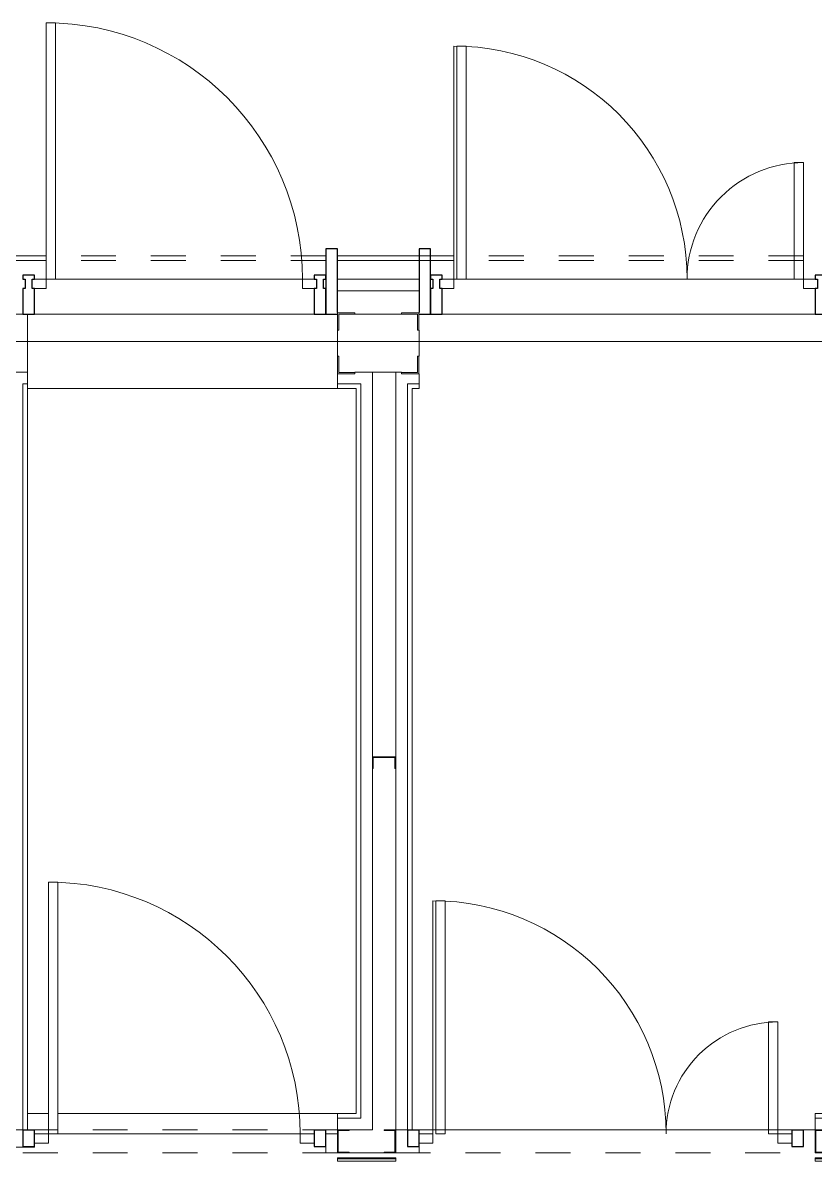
# Model space of a CAD drawing. Header units: millimetres. Extents: x 5993 to 95364, y 94667 to 143522.
# Drawn here: x 49092.6 to 49369.3, y 120776.6 to 121174.2 of the extents above; entities that cross this region are included whole.
import ezdxf

# ---------------------------------------------------------------- set-up
doc = ezdxf.new("R2010")
doc.units = ezdxf.units.MM
doc.linetypes.add('50_200_ШТРИХ_1Т_ш5_п1_п1_', pattern=[1400, 1000, -200, 0, -200])
doc.linetypes.add('Штрих короткий', pattern=[300, 150, -150])
for name, color, linetype, lineweight in [('0-2', 7, 'Continuous', 9), ('S-GRID-____-OTLN-1', 7, '50_200_ШТРИХ_1Т_ш5_п1_п1_', 9), ('Двери', 7, 'Continuous', 9), ('Импосты витража-1', 7, 'Continuous', 25), ('Обобщенные модели', 7, 'Continuous', 9), ('Общие ребра', 7, 'Continuous', 9), ('Панель', 7, 'Continuous', 13), ('Панель-1', 7, 'Continuous', 9), ('Перекрытия', 7, 'Continuous', 9), ('Перемычка-1', 7, 'Штрих короткий', 9), ('Стены', 7, 'Continuous', 9), ('Стены-1', 7, 'Continuous', 13), ('Элементы узлов', 7, 'Continuous', 9)]:
    doc.layers.add(name, color=color, linetype=linetype, lineweight=lineweight)

# ---------------------------------------------------------------- blocks, each defined once
blk = doc.blocks.new('Дверь_Витражная_СКБ_2Ст2 - ДВН_ДАО_Загрузка пищеблока-27193665-АИ2_01_План напольных покрытий и плинтусов 1го этажа _Часть 1_')
at = {"layer": 'Двери'}
for p, q in [((-750, -500), (-750, 0)), ((750, -1000), (750, 0))]:
    blk.add_line(p, q, dxfattribs=at)
for centre, radius, start, end in [((-750, 0), 500, 270, 0), ((750, 0), 1000, 180, 270)]:
    blk.add_arc(centre, radius, start, end, dxfattribs=at)
at = {"layer": 'Элементы узлов'}
for p, q in [((-800, 40), (-750, 40)), ((-750, 40), (-800, 40)), ((-750, 0), (-800, 0)), ((-800, 0), (-750, 0)), ((-750, 40), (-750, 0)), ((-750, 0), (-750, 40)), ((-710, 0), (-750, 0)), ((-750, 0), (-750, -500)), ((-710, -500), (-710, 0)), ((698, 0), (698, -1000)), ((738, 0), (698, 0)), ((738, -1000), (738, 0)), ((800, 40), (750, 40)), ((750, 40), (750, 0)), ((800, 40), (750, 40)), ((750, 40), (750, 0)), ((750, 0), (800, 0)), ((750, 0), (800, 0)), ((-750, -500), (-710, -500)), ((698, -1000), (738, -1000))]:
    blk.add_line(p, q, dxfattribs=at)
blk = doc.blocks.new('Прямоугольный импост - Импост структурный с накладкой - 150мм-27193664-АИ2_01_План напольных покрытий и плинтусов 1го этажа _Часть 1_')
at = {"layer": 'Импосты витража-1'}
for p, q in [((-25, 0), (-25, 17)), ((-25, 17), (25, 17)), ((-15, 0), (-25, 0)), ((-15, -40), (-15, 0)), ((25, 0), (15, 0)), ((15, 0), (15, -40)), ((25, 17), (25, 0)), ((-25, -150), (-25, -40)), ((-25, -40), (-15, -40)), ((15, -40), (25, -40)), ((25, -40), (25, -150)), ((25, -150), (-25, -150))]:
    blk.add_line(p, q, dxfattribs=at)
blk = doc.blocks.new('Прямоугольный импост - Откос НВФ_50х280 мм-27193852-АИ2_01_План напольных покрытий и плинтусов 1го этажа _Часть 1_')
at = {"layer": 'Импосты витража-1'}
for p, q in [((-50, 130), (0, 130)), ((-50, -150), (-50, 130)), ((0, 130), (0, -144)), ((0, -150), (-50, -150))]:
    blk.add_line(p, q, dxfattribs=at)
blk = doc.blocks.new('Проем_Дверь_Прямоугольный - 1800х3300h_дверные проемы-30604485-АИ2_01_План напольных покрытий и плинтусов 1го этажа _Часть 1_')
at = {"layer": 'Перемычка-1'}
for p, q in [((900, 10), (-900, 10)), ((900, -10), (-900, -10))]:
    blk.add_line(p, q, dxfattribs=at)
blk = doc.blocks.new('Прямоугольный импост - Импост структурный с накладкой - 150мм-27193978-АИ2_01_План напольных покрытий и плинтусов 1го этажа _Часть 1_')
at = {"layer": 'Импосты витража-1'}
for p, q in [((-25, 40), (-25, 150)), ((-25, 150), (25, 150)), ((25, 150), (25, 40)), ((-15, 40), (-25, 40)), ((-25, -17), (-25, 0)), ((-25, 0), (-15, 0)), ((-15, 0), (-15, 40)), ((15, 40), (15, 0)), ((25, 40), (15, 40)), ((15, 0), (25, 0)), ((25, 0), (25, -17)), ((25, -17), (-25, -17))]:
    blk.add_line(p, q, dxfattribs=at)
blk = doc.blocks.new('DRS_ДПУ_распашная__1Ст_Прямоугольная - НР_Стальная_подвал-27090921-АИ2_01_План напольных покрытий и плинтусов 1го этажа _Часть 1_')
at = {"layer": 'Панель'}
for p, q in [((-550, 1100), (-550, 0)), ((-510, 1100), (-550, 1100)), ((-510, 0), (-510, 1100)), ((-550, 0), (-510, 0))]:
    blk.add_line(p, q, dxfattribs=at)
at = {"layer": 'Панель-1'}
for p, q in [((-550, 0), (-610, 0)), ((-610, 0), (-610, -40)), ((-550, -40), (-550, 0)), ((610, 0), (550, 0)), ((550, 0), (550, -40)), ((610, -40), (610, 0)), ((-610, -40), (-550, -40)), ((550, -40), (610, -40))]:
    blk.add_line(p, q, dxfattribs=at)
blk.add_arc((-550, 0), 1100, 360, 90, dxfattribs=at)
blk = doc.blocks.new('Прямоугольный импост - Откос НВФ_50х280 мм-27193935-АИ2_01_План напольных покрытий и плинтусов 1го этажа _Часть 1_')
at = {"layer": 'Импосты витража-1'}
for p, q in [((-50, 150), (0, 150)), ((-50, -130), (-50, 150)), ((0, 144), (0, -130)), ((0, -130), (-50, -130))]:
    blk.add_line(p, q, dxfattribs=at)
blk = doc.blocks.new('Проем_Дверь_Прямоугольный - 1400х3300h_дверные проемы-30603926-АИ2_01_План напольных покрытий и плинтусов 1го этажа _Часть 1_')
at = {"layer": 'Перемычка-1'}
for p, q in [((700, 10), (-700, 10)), ((700, -10), (-700, -10))]:
    blk.add_line(p, q, dxfattribs=at)
blk = doc.blocks.new('Дверь_Витражная_СКБ_2Ст2 - ДВН_ДАО_Загрузка пищеблока-35228836-АИ2_01_План напольных покрытий и плинтусов 1го этажа _Часть 1_')
at = {"layer": 'Двери'}
for p, q in [((-740, -480), (-740, 0)), ((740, -1000), (740, 0))]:
    blk.add_line(p, q, dxfattribs=at)
for centre, radius, start, end in [((-740, 0), 480, 270, 0), ((740, 0), 1000, 180, 270)]:
    blk.add_arc(centre, radius, start, end, dxfattribs=at)
at = {"layer": 'Элементы узлов'}
for p, q in [((-800, 40), (-740, 40)), ((-740, 40), (-800, 40)), ((-740, 0), (-800, 0)), ((-800, 0), (-740, 0)), ((-740, 40), (-740, 0)), ((-740, 0), (-740, 40)), ((-700, 0), (-740, 0)), ((-740, 0), (-740, -480)), ((-700, -480), (-700, 0)), ((688, 0), (688, -1000)), ((728, 0), (688, 0)), ((728, -1000), (728, 0)), ((800, 40), (740, 40)), ((740, 40), (740, 0)), ((800, 40), (740, 40)), ((740, 40), (740, 0)), ((740, 0), (800, 0)), ((740, 0), (800, 0)), ((-740, -480), (-700, -480)), ((688, -1000), (728, -1000))]:
    blk.add_line(p, q, dxfattribs=at)
blk = doc.blocks.new('Прямоугольный импост - Импост_50 x 70 мм-27496178-АИ2_01_План напольных покрытий и плинтусов 1го этажа _Часть 1_')
at = {"layer": 'Импосты витража-1'}
for p, q in [((-25, 15), (25, 15)), ((-25, -55), (-25, 15)), ((25, 15), (25, -55)), ((25, -55), (-25, -55))]:
    blk.add_line(p, q, dxfattribs=at)
blk = doc.blocks.new('Проем_Дверь_Прямоугольный - 1800х3300h_дверные проемы-27877022-АИ2_01_План напольных покрытий и плинтусов 1го этажа _Часть 1_')
at = {"layer": 'Перемычка-1'}
for p, q in [((900, 50), (-900, 50)), ((900, -50), (-900, -50))]:
    blk.add_line(p, q, dxfattribs=at)
blk = doc.blocks.new('Прямоугольный импост - Импост_50 x 70 мм-27496187-АИ2_01_План напольных покрытий и плинтусов 1го этажа _Часть 1_')
at = {"layer": 'Импосты витража-1'}
for p, q in [((-25, 55), (25, 55)), ((-25, -15), (-25, 55)), ((25, 55), (25, -15)), ((25, -15), (-25, -15))]:
    blk.add_line(p, q, dxfattribs=at)
blk = doc.blocks.new('DRS_ДПУ_распашная__1Ст_Прямоугольная - НР_Стальная_подвал-35228701-АИ2_01_План напольных покрытий и плинтусов 1го этажа _Часть 1_')
at = {"layer": 'Панель'}
for p, q in [((-540, 1080), (-540, 0)), ((-500, 1080), (-540, 1080)), ((-500, 0), (-500, 1080)), ((-540, 0), (-500, 0))]:
    blk.add_line(p, q, dxfattribs=at)
at = {"layer": 'Панель-1'}
for p, q in [((-540, 0), (-600, 0)), ((-600, 0), (-600, -40)), ((-540, -40), (-540, 0)), ((600, 0), (540, 0)), ((540, 0), (540, -40)), ((600, -40), (600, 0)), ((-600, -40), (-540, -40)), ((540, -40), (600, -40))]:
    blk.add_line(p, q, dxfattribs=at)
blk.add_arc((-540, 0), 1080, 360, 90, dxfattribs=at)
blk = doc.blocks.new('Проем_Дверь_Прямоугольный - 1400х3300h_дверные проемы-27875789-АИ2_01_План напольных покрытий и плинтусов 1го этажа _Часть 1_')
at = {"layer": 'Перемычка-1'}
for p, q in [((700, 50), (-700, 50)), ((700, -50), (-700, -50))]:
    blk.add_line(p, q, dxfattribs=at)
blk = doc.blocks.new('Фахверк_СКБ_Уголок - 250_2700-27497298-АИ2_01_План напольных покрытий и плинтусов 1го этажа _Часть 1_')
at = {"layer": 'Обобщенные модели'}
for p, q in [((200, 181), (125, 181)), ((125, 181), (125, 106)), ((131, 106), (131, 175)), ((131, 175), (200, 175)), ((200, 175), (200, 181)), ((125, 106), (131, 106)), ((131, -6), (125, -6)), ((125, -6), (125, -81)), ((131, -75), (131, -6)), ((125, -81), (200, -81)), ((200, -75), (131, -75)), ((200, -81), (200, -75))]:
    blk.add_line(p, q, dxfattribs=at)
blk = doc.blocks.new('154_Фахверк_СКБ_Швеллер - Тип_100_4010_1-28088705-АИ2_01_План напольных покрытий и плинтусов 1го этажа _Часть 1_')
at = {"layer": 'Обобщенные модели'}
for p, q in [((175, 50), (125, 50)), ((125, 50), (125, -50)), ((175, 47), (175, 50)), ((128, 47), (175, 47)), ((128, -47), (128, 47)), ((175, -47), (128, -47)), ((175, -50), (175, -47)), ((125, -50), (175, -50))]:
    blk.add_line(p, q, dxfattribs=at)
blk = doc.blocks.new('154_Фахверк_СКБ_Швеллер - Тип_100_4010-27789772-АИ2_01_План напольных покрытий и плинтусов 1го этажа _Часть 1_')
at = {"layer": 'Обобщенные модели'}
for p, q in [((175, 50), (125, 50)), ((125, 50), (125, -50)), ((175, 47), (175, 50)), ((128, 47), (175, 47)), ((128, -47), (128, 47)), ((175, -47), (128, -47)), ((175, -50), (175, -47)), ((125, -50), (175, -50))]:
    blk.add_line(p, q, dxfattribs=at)
blk = doc.blocks.new('Проем_Дверь_Прямоугольный - 1800х3300h_дверные проемы-30604379-АИ2_01_План напольных покрытий и плинтусов 1го этажа _Часть 1_')
at = {"layer": 'Перемычка-1'}
for p, q in [((900, 115), (-900, 115)), ((900, -115), (-900, -115))]:
    blk.add_line(p, q, dxfattribs=at)
blk = doc.blocks.new('Проем_Дверь_Прямоугольный - 1400х3300h_дверные проемы-30601528-АИ2_01_План напольных покрытий и плинтусов 1го этажа _Часть 1_')
at = {"layer": 'Перемычка-1'}
for p, q in [((700, 115), (-700, 115)), ((700, -115), (-700, -115))]:
    blk.add_line(p, q, dxfattribs=at)

msp = doc.modelspace()

# ---------------------------------------------------------------- linework, layer by layer
at = {"layer": 'S-GRID-____-OTLN-1', "color": 251, "ltscale": 0.6, "true_color": 0x636466}
msp.add_line((50293.31, 121062.84), (41443.97, 121062.84), dxfattribs=at)
at = {"layer": 'Общие ребра'}
for p, q in [((49202.45, 121084.69), (49230.94, 121084.69)), ((49202.45, 121080.62), (49230.94, 121080.62)), ((49224.84, 121072.48), (49208.56, 121072.48)), ((49208.56, 121072.48), (49224.84, 121072.48)), ((49208.56, 121052.13), (49208.96, 121052.13)), ((49208.96, 121052.13), (49208.56, 121052.13)), ((49210.59, 121052.13), (49208.96, 121052.13)), ((49092.57, 121048.06), (49092.57, 120787.59)), ((49092.57, 121048.06), (49094.2, 121048.06)), ((49208.96, 121048.06), (49202.45, 121048.06)), ((49208.96, 121048.06), (49210.59, 121048.06)), ((49210.59, 121048.06), (49210.59, 120791.66)), ((49226.87, 121048.06), (49226.87, 120787.59)), ((49226.87, 121048.06), (49228.5, 121048.06)), ((49230.94, 121048.06), (49228.5, 121048.06)), ((49208.96, 120791.66), (49202.45, 120791.66)), ((49210.59, 120791.66), (49208.96, 120791.66)), ((49408.38, 120791.66), (49369.31, 120791.66)), ((49208.96, 120787.59), (49206.52, 120787.59)), ((49206.52, 120787.59), (49208.96, 120787.59)), ((49208.96, 120787.59), (49210.59, 120787.59)), ((49202.45, 120777.39), (49222.8, 120777.39)), ((49369.31, 120777.39), (49411.23, 120777.39))]:
    msp.add_line(p, q, dxfattribs=at)
at = {"layer": 'Перекрытия'}
for p, q in [((49094.2, 121072.48), (49094.2, 121052.13)), ((49369.31, 121072.48), (49239.08, 121072.48)), ((49202.45, 121046.43), (49094.2, 121046.43)), ((49094.2, 120793.29), (49101.52, 120793.29)), ((49104.78, 120793.29), (49202.45, 120793.29)), ((49094.2, 120787.59), (49094.2, 120787.4)), ((49189.43, 120786.18), (49104.78, 120786.18)), ((49198.38, 120786.18), (49202.45, 120786.18)), ((49222.8, 120787.57), (49369.31, 120787.57)), ((49230.94, 120787.57), (49230.94, 120787.4)), ((49096.64, 120781.49), (49088.5, 120781.49)), ((49096.64, 120781.71), (49096.64, 120781.49)), ((49198.38, 120779.46), (49198.38, 120781.71)), ((49230.94, 120781.71), (49230.94, 120779.46)), ((49202.45, 120779.46), (49198.38, 120779.46)), ((49230.94, 120779.46), (49222.8, 120779.46))]:
    msp.add_line(p, q, dxfattribs=at)
at = {"layer": 'Стены'}
for p, q in [((49103.96, 121084.69), (49190.24, 121084.69)), ((49239.08, 121084.69), (49369.31, 121084.69)), ((49194.31, 121072.48), (49096.64, 121072.48)), ((49369.31, 121072.48), (49239.08, 121072.48))]:
    msp.add_line(p, q, dxfattribs=at)
at = {"layer": 'Стены-1'}
for p, q in [((49230.94, 121092.83), (49202.45, 121092.83)), ((49202.45, 121092.83), (49202.45, 121091.2)), ((49202.45, 121091.2), (49230.94, 121091.2)), ((49230.94, 121091.2), (49202.45, 121091.2)), ((49202.45, 121091.2), (49202.45, 121072.97)), ((49230.94, 121091.2), (49230.94, 121092.83)), ((49230.94, 121072.97), (49230.94, 121091.2)), ((49202.45, 121066.86), (49202.45, 121057.75)), ((49230.94, 121057.75), (49230.94, 121066.86)), ((49094.2, 121052.13), (49088.5, 121052.13)), ((49094.2, 120787.59), (49094.2, 121052.13)), ((49202.45, 121051.64), (49202.45, 121046.43)), ((49208.96, 121052.13), (49224.84, 121052.13)), ((49214.66, 121052.13), (49210.59, 121052.13)), ((49214.66, 121052.13), (49214.66, 120917.83)), ((49222.8, 121052.13), (49214.66, 121052.13)), ((49214.66, 120917.83), (49214.66, 121052.13)), ((49222.8, 120917.83), (49222.8, 121052.13)), ((49224.84, 121052.13), (49222.8, 121052.13)), ((49222.8, 121052.13), (49222.8, 120917.83)), ((49230.94, 121046.43), (49230.94, 121051.64)), ((49202.45, 121046.43), (49208.96, 121046.43)), ((49208.96, 121046.43), (49208.96, 120793.29)), ((49228.5, 120787.59), (49228.5, 121046.43)), ((49228.5, 121046.43), (49230.94, 121046.43)), ((49214.66, 120913.76), (49214.66, 120787.59)), ((49214.66, 120787.59), (49214.66, 120913.76)), ((49222.8, 120787.59), (49222.8, 120913.76)), ((49222.8, 120913.76), (49222.8, 120787.59)), ((49208.96, 120793.29), (49202.45, 120793.29)), ((49202.45, 120793.29), (49202.45, 120787.59)), ((49408.38, 120793.29), (49369.31, 120793.29)), ((49369.31, 120793.29), (49369.31, 120787.59)), ((49088.5, 120787.59), (49094.2, 120787.59)), ((49214.66, 120787.59), (49208.96, 120787.59)), ((49210.59, 120787.59), (49214.66, 120787.59)), ((49222.8, 120787.59), (49228.5, 120787.59)), ((49222.8, 120777.8), (49202.45, 120777.8)), ((49202.45, 120777.8), (49202.45, 120776.58)), ((49206.52, 120779.46), (49218.73, 120779.46)), ((49222.8, 120776.58), (49222.8, 120777.8)), ((49411.23, 120777.8), (49369.31, 120777.8)), ((49369.31, 120777.8), (49369.31, 120776.58)), ((49202.45, 120776.58), (49222.8, 120776.58)), ((49369.31, 120776.58), (49411.23, 120776.58))]:
    msp.add_line(p, q, dxfattribs=at)

# ---------------------------------------------------------------- block references
at = {"layer": '0-2', "xscale": 0.08139549610658335, "yscale": 0.08139549610658335, "zscale": 0.08139549610658335}
for name, p in [('DRS_ДПУ_распашная__1Ст_Прямоугольная - НР_Стальная_подвал-27090921-АИ2_01_План напольных покрытий и плинтусов 1го этажа _Часть 1_', (49145.47, 121084.69)), ('Фахверк_СКБ_Уголок - 250_2700-27497298-АИ2_01_План напольных покрытий и плинтусов 1го этажа _Часть 1_', (49192.28, 121058.23)), ('DRS_ДПУ_распашная__1Ст_Прямоугольная - НР_Стальная_подвал-35228701-АИ2_01_План напольных покрытий и плинтусов 1го этажа _Часть 1_', (49145.47, 120786.18)), ('Проем_Дверь_Прямоугольный - 1400х3300h_дверные проемы-27875789-АИ2_01_План напольных покрытий и плинтусов 1го этажа _Часть 1_', (49145.47, 120783.53)), ('154_Фахверк_СКБ_Швеллер - Тип_100_4010-27789772-АИ2_01_План напольных покрытий и плинтусов 1го этажа _Часть 1_', (49192.28, 120783.53)), ('154_Фахверк_СКБ_Швеллер - Тип_100_4010_1-28088705-АИ2_01_План напольных покрытий и плинтусов 1го этажа _Часть 1_', (49359.14, 120783.53))]:
    msp.add_blockref(name, p, dxfattribs=at)
for name, p, rotation in [('Дверь_Витражная_СКБ_2Ст2 - ДВН_ДАО_Загрузка пищеблока-27193665-АИ2_01_План напольных покрытий и плинтусов 1го этажа _Часть 1_', (49304.2, 121084.69), 180), ('Проем_Дверь_Прямоугольный - 1400х3300h_дверные проемы-30603926-АИ2_01_План напольных покрытий и плинтусов 1го этажа _Часть 1_', (49145.47, 121092.01), 180), ('Проем_Дверь_Прямоугольный - 1400х3300h_дверные проемы-30601528-АИ2_01_План напольных покрытий и плинтусов 1го этажа _Часть 1_', (49145.47, 121081.84), 180), ('Проем_Дверь_Прямоугольный - 1800х3300h_дверные проемы-30604485-АИ2_01_План напольных покрытий и плинтусов 1го этажа _Часть 1_', (49304.2, 121092.01), 180), ('Проем_Дверь_Прямоугольный - 1800х3300h_дверные проемы-30604379-АИ2_01_План напольных покрытий и плинтусов 1го этажа _Часть 1_', (49304.2, 121081.84), 180), ('Фахверк_СКБ_Уголок - 250_2700-27497298-АИ2_01_План напольных покрытий и плинтусов 1го этажа _Часть 1_', (49241.11, 121066.37), 180), ('154_Фахверк_СКБ_Швеллер - Тип_100_4010-27789772-АИ2_01_План напольных покрытий и плинтусов 1го этажа _Часть 1_', (49218.73, 120928), 270), ('Дверь_Витражная_СКБ_2Ст2 - ДВН_ДАО_Загрузка пищеблока-35228836-АИ2_01_План напольных покрытий и плинтусов 1го этажа _Часть 1_', (49296.06, 120786.18), 180), ('154_Фахверк_СКБ_Швеллер - Тип_100_4010_1-28088705-АИ2_01_План напольных покрытий и плинтусов 1го этажа _Часть 1_', (49232.97, 120783.53), 180), ('Проем_Дверь_Прямоугольный - 1800х3300h_дверные проемы-27877022-АИ2_01_План напольных покрытий и плинтусов 1го этажа _Часть 1_', (49296.06, 120783.53), 180)]:
    msp.add_blockref(name, p, dxfattribs=dict(at, rotation=rotation))
at = {"layer": '0-2', "extrusion": (0, 0, -1), "xscale": 0.08139549610658335, "yscale": 0.08139549610658335, "zscale": 0.08139549610658335, "rotation": 180}
for name, p in [('Прямоугольный импост - Откос НВФ_50х280 мм-27193935-АИ2_01_План напольных покрытий и плинтусов 1го этажа _Часть 1_', (-49202.45, 121084.69)), ('Прямоугольный импост - Импост структурный с накладкой - 150мм-27193978-АИ2_01_План напольных покрытий и плинтусов 1го этажа _Часть 1_', (-49094.6, 121084.69)), ('Прямоугольный импост - Импост структурный с накладкой - 150мм-27193978-АИ2_01_План напольных покрытий и плинтусов 1го этажа _Часть 1_', (-49196.35, 121084.69)), ('Прямоугольный импост - Импост_50 x 70 мм-27496187-АИ2_01_План напольных покрытий и плинтусов 1го этажа _Часть 1_', (-49094.6, 120786.18)), ('Прямоугольный импост - Импост_50 x 70 мм-27496187-АИ2_01_План напольных покрытий и плинтусов 1го этажа _Часть 1_', (-49196.35, 120786.18))]:
    msp.add_blockref(name, p, dxfattribs=at)
at = {"layer": '0-2', "extrusion": (0, 0, -1), "xscale": 0.08139549610658335, "yscale": 0.08139549610658335, "zscale": 0.08139549610658335}
for name, p in [('Прямоугольный импост - Откос НВФ_50х280 мм-27193852-АИ2_01_План напольных покрытий и плинтусов 1го этажа _Часть 1_', (-49230.94, 121084.69)), ('Прямоугольный импост - Импост структурный с накладкой - 150мм-27193664-АИ2_01_План напольных покрытий и плинтусов 1го этажа _Часть 1_', (-49237.04, 121084.69)), ('Прямоугольный импост - Импост структурный с накладкой - 150мм-27193664-АИ2_01_План напольных покрытий и плинтусов 1го этажа _Часть 1_', (-49371.35, 121084.69)), ('Прямоугольный импост - Импост_50 x 70 мм-27496178-АИ2_01_План напольных покрытий и плинтусов 1го этажа _Часть 1_', (-49228.91, 120786.18)), ('Прямоугольный импост - Импост_50 x 70 мм-27496178-АИ2_01_План напольных покрытий и плинтусов 1го этажа _Часть 1_', (-49363.21, 120786.18))]:
    msp.add_blockref(name, p, dxfattribs=at)

doc.saveas('drawing.dxf')
